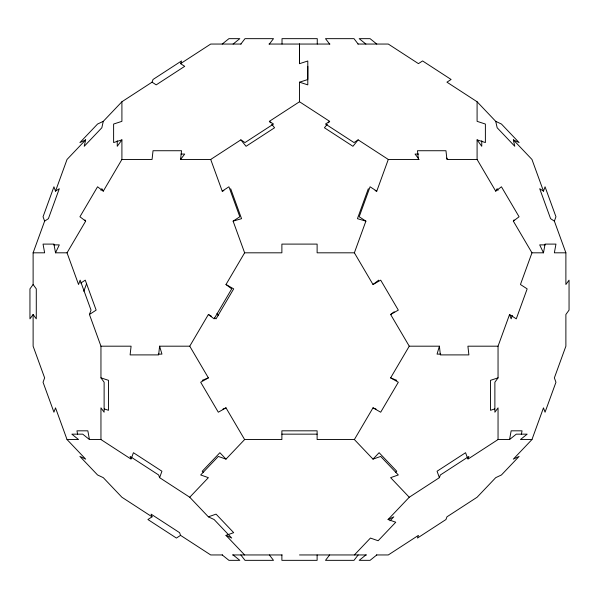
<?xml version="1.0" encoding="UTF-8"?>
<svg xmlns="http://www.w3.org/2000/svg" width="599" height="599" viewBox="0 0 599 599"><rect width="100%" height="100%" fill="white"/><g stroke="black" fill="none" stroke-linecap="round" stroke-linejoin="round"><path stroke-width="0.9" d="M208.377 516.832L216.067 514.137L233.685 532.668L225.995 535.364L231.723 538.059L214.105 519.528L208.377 516.832L189.748 497.245L159.604 477.658L158.623 474.962L130.11 456.438L131.091 459.134L100.954 439.546L100.954 407.852L104.121 412.209L104.121 382.237L100.954 377.872L100.954 346.185L89.438 314.49L91.026 310.125L80.131 280.152L78.551 284.51L67.036 252.815L85.664 221.128L84.946 219.9M117.247 140.735L117.247 146.291L121.911 139.867L121.911 159.454L103.283 191.148L97.555 186.791L79.929 216.763L85.664 221.128M152.056 82.168L156.204 84.863L184.709 66.332L180.561 63.636L181.542 60.941L153.037 79.472L152.056 82.168L121.911 101.755L121.911 121.342L113.615 124.038L113.615 142.562L121.911 139.867M281.882 554.951L281.882 560.342L317.118 560.342L317.118 554.951M307.796 66.332L307.796 84.863L299.5 82.168L299.5 101.755L329.645 121.342L328.484 122.765M354.376 554.951L370.444 538.059L378.134 540.755L395.752 522.223L388.062 519.528L409.252 497.245L439.396 477.658L440.377 474.962L468.89 456.438L467.909 459.134L498.046 439.546L498.046 407.852L494.879 412.209L494.879 382.237L498.046 377.872L498.046 346.185L509.562 314.49L516.271 318.848L527.165 288.875L520.449 284.51L531.964 252.815L513.336 221.128L519.071 216.763L501.445 186.791L495.717 191.148L477.089 159.454L477.089 139.867L485.385 142.562L485.385 124.038L477.089 121.342L477.089 101.755L446.944 82.168L451.092 79.472L422.587 60.941L418.439 63.636L388.294 44.049L357.917 44.049M211.447 316.235L208.377 314.49L189.748 346.185L159.604 346.185L158.623 354.9L130.11 354.9L131.091 346.185L100.954 346.185M299.5 101.755L269.355 121.342L273.503 124.038L244.998 142.562L240.85 139.867L210.706 159.454L180.561 159.454L181.542 150.731L153.037 150.731L152.056 159.454L121.911 159.454M498.046 439.546L509.562 439.546L511.149 430.823L522.036 430.823L521.4 434.312M531.964 252.815L543.48 252.815L545.06 244.1L555.954 244.1L554.367 252.815L565.883 252.815L565.883 284.51L569.05 280.152L569.05 310.125L565.883 314.49L565.883 346.185L554.367 377.872L555.954 382.237L545.06 412.209L543.48 407.852L531.964 439.546L513.336 459.134L519.071 456.438L501.445 474.962L495.717 477.658L477.089 497.245L446.944 516.832L445.963 519.528L417.458 538.059L418.439 535.364L388.294 554.951L376.419 554.951M103.283 121.342L97.555 124.038L79.929 142.562L85.664 139.867L84.219 146.291L101.837 127.767L103.283 121.342L121.911 101.755M189.748 497.245L208.377 477.658L200.687 474.962L218.306 456.438L225.995 459.134L244.624 439.546L281.882 439.546L281.882 430.823L317.118 430.823L317.118 439.546L354.376 439.546L373.005 407.852L380.694 412.209L398.32 382.237L390.623 377.872L409.252 346.185L439.396 346.185L437.06 354.121L440.744 354.121M33.117 284.51L29.95 288.875L29.95 318.848L33.117 314.49L36.284 318.848L36.284 288.875L33.117 284.51L33.117 252.815L44.633 221.128L48.407 218.672L59.301 188.692L55.52 191.148L53.94 186.791L43.046 216.763L44.633 221.128M55.52 191.148L67.036 159.454L85.664 139.867M83.808 291.286L86.608 283.574M131.383 458.332L133.427 452.709L161.94 471.233L159.604 477.658M368.333 188.692L357.446 218.672L365.892 221.128L354.376 252.815L373.005 284.51L380.694 280.152L398.32 310.125L390.623 314.49L409.252 346.185M375.094 190.654L376.778 191.148L388.294 159.454L419.188 159.454M554.367 221.128L550.593 218.672L539.699 188.692L543.48 191.148L545.06 186.791L555.954 216.763L554.367 221.128L565.883 252.815M512.392 315.426L511.149 318.848L509.562 314.49M67.036 252.815L55.52 252.815L59.301 244.879L53.85 244.879M100.917 190.272L101.837 188.692L103.283 191.148M208.377 314.49L214.105 318.848L231.723 288.875L225.995 284.51L244.624 252.815L233.108 221.128L239.817 216.763L228.93 186.791L222.222 191.148L210.706 159.454M495.717 191.148L497.163 188.692L498.083 190.272M513.336 221.128L514.054 219.9M240.85 44.049L244.998 38.658L273.503 38.658L269.355 44.049M180.561 159.454L184.709 154.063L181.033 154.063M329.645 554.951L325.497 560.342L354.002 560.342L358.15 554.951M327.324 124.195L324.426 127.767L352.931 146.291L358.15 139.867L388.294 159.454M354.376 439.546L373.005 459.134L379.115 452.709L396.74 471.233L395.512 472.521M390.016 520.808L393.798 516.832L388.062 519.528M222.222 44.049L228.93 38.658L239.817 38.658L233.108 44.049M365.892 554.951L359.183 560.342L370.07 560.342L376.778 554.951M509.562 439.546L516.271 434.155L527.165 434.155L520.449 439.546L531.964 439.546M373.005 284.51L378.74 280.152M390.623 314.49L394.209 311.765M180.561 63.636L210.706 44.049L241.083 44.049M80.783 283.057L85.26 280.152L96.147 310.125L89.438 314.49M329.645 121.342L325.497 124.038L354.002 142.562L358.15 139.867M180.561 535.364L179.588 532.668L151.075 514.137L152.056 516.832L147.908 519.528L176.413 538.059L180.561 535.364L210.706 554.951L222.581 554.951M189.748 346.185L208.377 377.872L200.687 382.237L218.306 412.209L225.995 407.852L244.624 439.546M202.26 380.328L208.377 377.872M222.94 409.08L225.995 407.852M373.005 459.134L380.694 456.438L398.313 474.962L390.623 477.658L409.252 497.245M299.5 82.22L307.796 79.525L307.796 60.993L299.5 63.689L299.5 44.049L299.5 63.636M498.046 377.872L490.499 380.328L490.499 410.308L494.692 408.945M222.222 191.148L223.906 190.654M233.108 221.128L241.554 218.672L230.667 188.692M268.929 44.049L329.944 44.049M418.723 154.063L415.047 154.063L418.154 158.106M477.089 159.454L446.944 159.454L445.963 150.731L417.458 150.731L418.439 159.454M545.15 244.879L539.699 244.879L543.48 252.815M33.117 252.815L44.633 252.815L43.046 244.1L53.94 244.1L55.52 252.815M244.624 252.815L281.882 252.815L281.882 244.1L317.118 244.1L317.118 252.815L354.376 252.815M498.046 346.185L467.909 346.185L468.89 354.9L440.377 354.9L439.396 346.185M158.256 354.121L161.94 354.121L159.604 346.185M281.882 434.155L317.118 434.155M33.117 314.49L33.117 346.185L44.633 377.872L43.046 382.237L53.94 412.209L55.52 407.852L67.036 439.546L78.551 439.546L71.835 434.155L82.729 434.155L89.438 439.546L100.954 439.546M232.479 554.951L282.144 554.951M299.5 554.951L366.521 554.951M100.954 377.872L108.501 380.328L108.501 410.308L104.308 408.945M390.623 377.872L396.74 380.328M373.005 407.852L376.06 409.08M495.717 121.342L501.445 124.038L519.071 142.562L513.336 139.867L514.781 146.291L497.163 127.767L495.717 121.342L477.089 101.755M225.995 284.51L233.685 288.875L216.067 318.848L214.524 317.979M376.778 191.148L370.07 186.791L359.183 216.763L365.892 221.128M152.056 516.832L121.911 497.245L103.283 477.658L97.555 474.962L79.929 456.438L85.664 459.134L67.036 439.546M376.778 44.049L370.07 38.658L359.183 38.658L365.892 44.049M233.108 554.951L239.817 560.342L228.93 560.342L222.222 554.951M513.336 139.867L531.964 159.454L543.48 191.148M225.995 459.134L219.885 452.709L202.26 471.233L203.488 472.521M225.995 535.364L244.624 554.951M269.355 121.342L270.516 122.765M271.676 124.195L274.574 127.767L246.069 146.291L240.85 139.867M446.667 158.106L447.7 159.454M358.15 44.049L354.002 38.658L325.497 38.658L329.645 44.049M269.355 554.951L273.503 560.342L244.998 560.342L240.85 554.951M477.089 139.867L481.753 146.291L481.753 140.735M217.018 313.329L218.41 315.695M467.617 458.332L465.573 452.709L437.06 471.233L439.396 477.658M89.438 439.546L87.851 430.823L76.964 430.823L77.6 434.312M317.26 44.049L317.26 38.658L282.017 38.658L282.017 44.049"/></g></svg>
